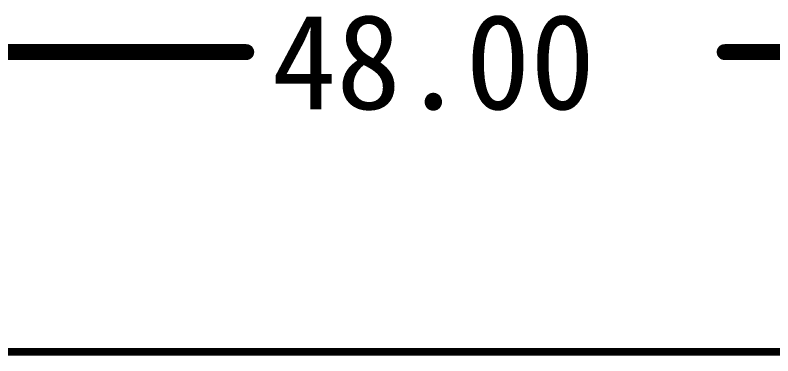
# Model space of a CAD drawing. Header units: inches. Extents: x 32166 to 66782, y 2386 to 7162.
# Drawn here: x 33086.2 to 33207.7, y 3738.4 to 3793 of the extents above; entities that cross this region are included whole.
import ezdxf

# ---------------------------------------------------------------- set-up
doc = ezdxf.new("R2010")
doc.units = ezdxf.units.IN
doc.header["$LTSCALE"] = 0.64311
doc.header["$MEASUREMENT"] = 0
doc.layers.add('KEEPOUTLAYER', color=6, linetype='CONTINUOUS')
doc.layers.add('TOPOVERLAY', color=2, linetype='CONTINUOUS')
doc.styles.get("Standard").update_dxf_attribs({"font": 'txt', "width": 0.8})

msp = doc.modelspace()

# ---------------------------------------------------------------- linework, layer by layer
at = {"layer": 'KEEPOUTLAYER', "const_width": 1.27}
msp.add_lwpolyline([(32925.68, 3739.08), (33250.68, 3739.08)], dxfattribs=at)
at = {"layer": 'TOPOVERLAY', "const_width": 2.54}
for points in [[(32925.68, 3787.08), (33123.27, 3787.08)], [(33199.96, 3787.08), (33405.68, 3787.08)]]:
    msp.add_lwpolyline(points, dxfattribs=at)
at = {"layer": 'TOPOVERLAY', "const_width": 1.27}
for points in [[(33122.64, 3787.08, 1), (33123.91, 3787.08, 1)], [(33199.32, 3787.08, 1), (33200.59, 3787.08, 1)]]:
    msp.add_lwpolyline(points, format="xyb", close=True, dxfattribs=at)

# ---------------------------------------------------------------- texts
at = {"layer": 'TOPOVERLAY'}
msp.add_text('48.00', height=15.24, dxfattribs=at).set_placement((33127.34, 3777.94))

doc.saveas('drawing.dxf')
